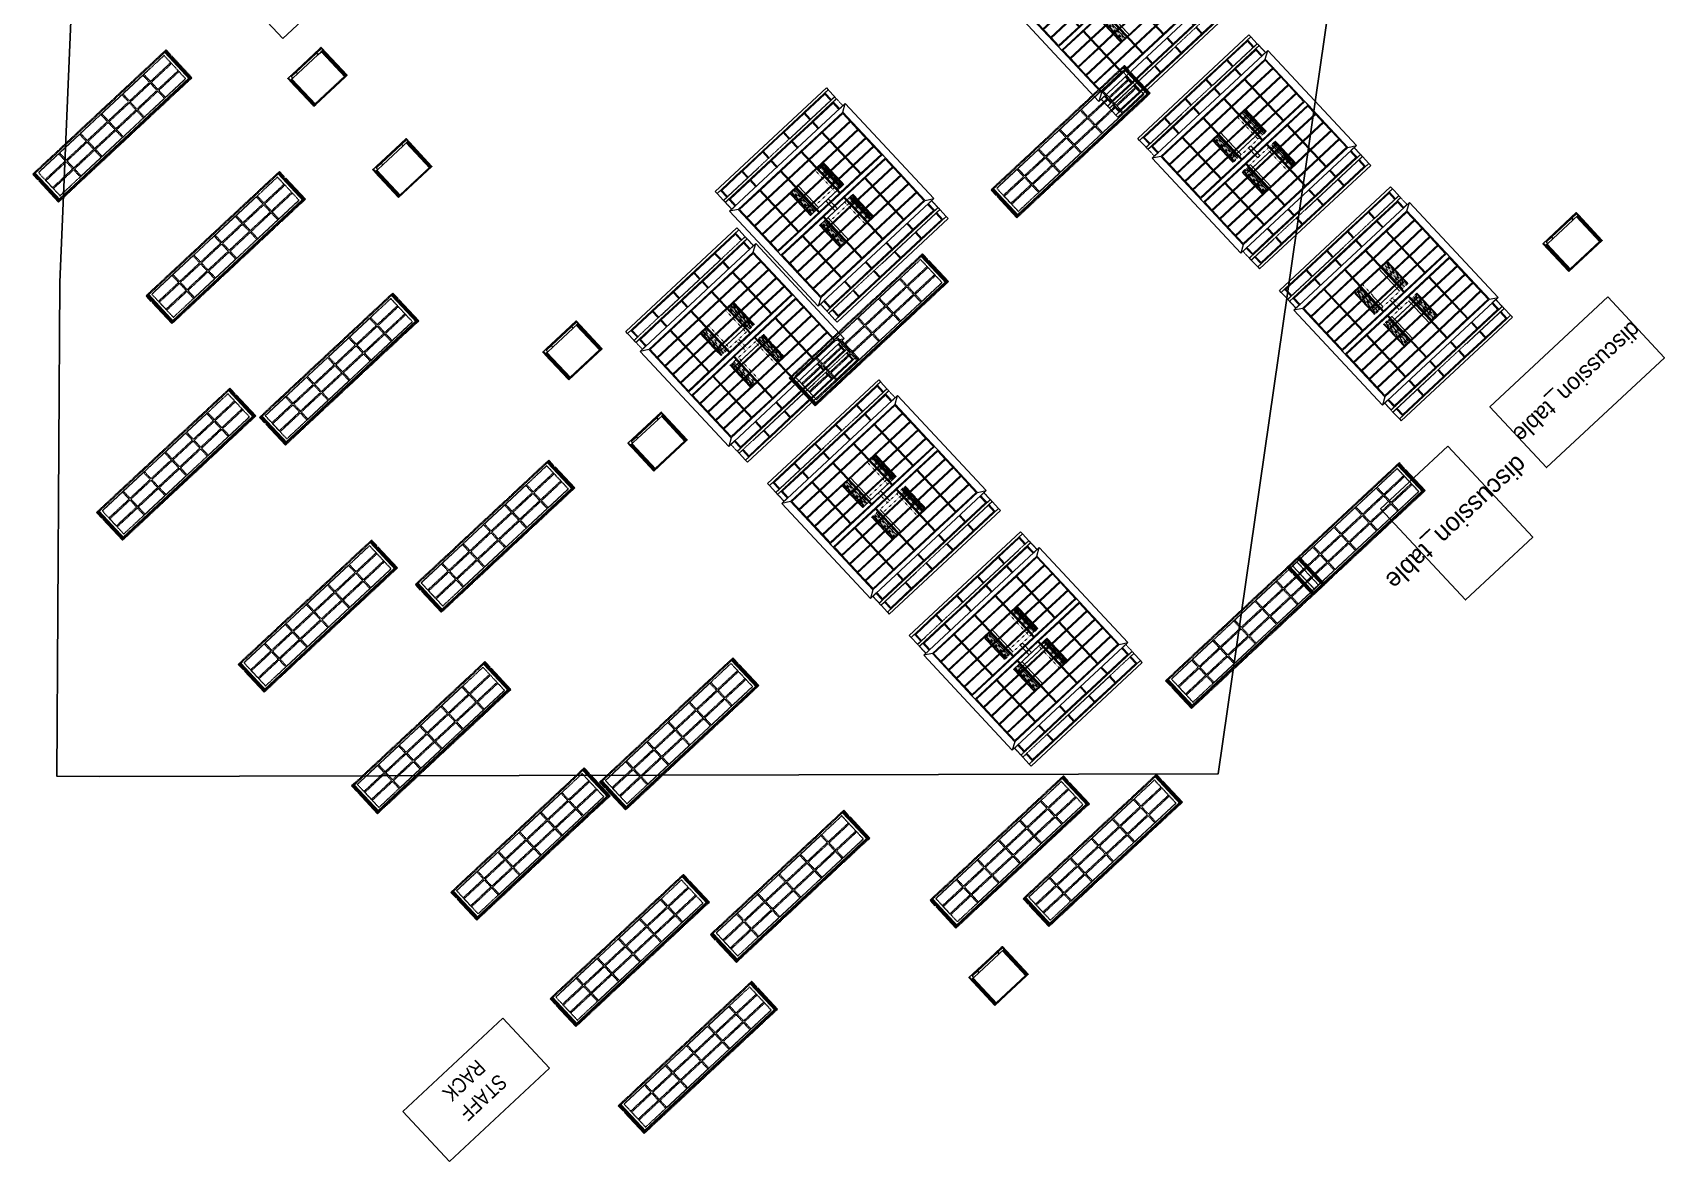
# Model space of a CAD drawing. Header units: metres. Extents: x -11012 to 5306, y -12879 to 5366.
# Drawn here: x -8994 to 1742, y -12879 to -5450 of the extents above; entities that cross this region are included whole.
import ezdxf
from ezdxf.enums import TextEntityAlignment as Align

# ---------------------------------------------------------------- set-up
doc = ezdxf.new("R2010")
doc.units = ezdxf.units.M
doc.linetypes.add('a_p6_plan_L18$0$HIDDEN', pattern=[0.375, 0.25, -0.125])
doc.linetypes.add('ACAD_ISO03W100', pattern=[30, 12, -18])
for name, color, linetype in [('FixtureLabels', 2, 'Continuous'), ('Fixtures', 3, 'Continuous'), ('FloorPlan', 1, 'Continuous')]:
    doc.layers.add(name, color=color, linetype=linetype)
for name, color, linetype, lineweight in [('I-LK DIM', 252, 'Continuous', 5), ('I-LK FF&E', 1, 'Continuous', 9), ('I-LK TEXT', 31, 'Continuous', 5), ('LN-ELEVATION-1', 81, 'Continuous', 13), ('LN-ELEVATION-2', 103, 'Continuous', 20), ('LN-ELEVATION-3', 125, 'a_p6_plan_L18$0$HIDDEN', 18), ('LN-ELEVATION-4', 145, 'Continuous', 13), ('LN-ELEVATION-5', 167, 'Continuous', 5), ('LN-HATCH', 251, 'Continuous', 0)]:
    doc.layers.add(name, color=color, linetype=linetype, lineweight=lineweight)
doc.styles.add('LK TXT', font='Arial Narrow.ttf')
pattern_1 = [(45, (7858054.0837, 3504049.203), (-4.4901280605, 4.4901280605), [])]
pattern_2 = [(45, (7858558.917, 3503823.203), (-4.4901280605, 4.4901280605), [])]

# ---------------------------------------------------------------- blocks, each defined once
blk = doc.blocks.new('STAFF_RACK_3')
at = {"layer": 'I-LK FF&E'}
blk.add_lwpolyline([(900, 468), (0, 468), (0, 18), (900, 18)], close=True, dxfattribs=at)
at = {"layer": 'I-LK TEXT', "color": 0, "linetype": 'Continuous', "ltscale": 3, "insert": (-98, 361), "char_height": 100, "attachment_point": 1, "style": 'LK TXT'}
blk.add_mtext_dynamic_manual_height_columns('\\pxqc;STAFF\\P RACK', width=1099.49, gutter_width=1, heights=[0], dxfattribs=at)
blk = doc.blocks.new('euro mirror')
at = {"layer": 'LN-ELEVATION-4', "linetype": 'ACAD_ISO03W100', "ltscale": 0.1}
blk.add_lwpolyline([(0, 47), (0, -41), (-20, -41), (-20, 47)], close=True, dxfattribs=at)
at = {"layer": 'LN-ELEVATION-5', "linetype": 'ACAD_ISO03W100', "ltscale": 0.1}
for p, q in [((-160, 247), (-160, 47)), ((-160, 247), (-160, 47)), ((-159, 247), (-159, 47)), ((-159, 247), (-159, 47)), ((-158, 247), (-158, 47)), ((-158, 247), (-158, 47)), ((-157, 247), (-157, 47)), ((-156, 247), (-156, 47)), ((-154, 247), (-154, 47)), ((-151, 247), (-151, 47)), ((-146, 247), (-146, 47)), ((-141, 247), (-141, 47)), ((-135, 247), (-135, 47)), ((-128, 247), (-128, 47)), ((-120, 247), (-120, 47)), ((-111, 247), (-111, 47)), ((-102, 247), (-102, 47)), ((-85, 247), (-85, 47)), ((65, 247), (65, 47)), ((82, 247), (82, 47)), ((91, 247), (91, 47)), ((100, 247), (100, 47)), ((108, 247), (108, 47)), ((115, 247), (115, 47)), ((121, 247), (121, 47)), ((126, 247), (126, 47)), ((131, 247), (131, 47)), ((134, 247), (134, 47)), ((136, 247), (136, 47)), ((137, 247), (137, 47)), ((138, 247), (138, 47)), ((138, 247), (138, 47)), ((139, 247), (139, 47)), ((139, 247), (139, 47)), ((140, 247), (140, 47)), ((140, 247), (140, 47)), ((-160, -41), (-160, -241)), ((-160, -41), (-160, -241)), ((-159, -41), (-159, -241)), ((-159, -41), (-159, -241)), ((-158, -41), (-158, -241)), ((-158, -41), (-158, -241)), ((-157, -41), (-157, -241)), ((-156, -41), (-156, -241)), ((-154, -41), (-154, -241)), ((-151, -41), (-151, -241)), ((-146, -41), (-146, -241)), ((-141, -41), (-141, -241)), ((-135, -41), (-135, -241)), ((-128, -41), (-128, -241)), ((-120, -41), (-120, -241)), ((-111, -41), (-111, -241)), ((-102, -41), (-102, -241)), ((-85, -41), (-85, -241)), ((65, -41), (65, -241)), ((82, -41), (82, -241)), ((91, -41), (91, -241)), ((100, -41), (100, -241)), ((108, -41), (108, -241)), ((115, -41), (115, -241)), ((121, -41), (121, -241)), ((126, -41), (126, -241)), ((131, -41), (131, -241)), ((134, -41), (134, -241)), ((136, -41), (136, -241)), ((137, -41), (137, -241)), ((138, -41), (138, -241)), ((138, -41), (138, -241)), ((139, -41), (139, -241)), ((139, -41), (139, -241)), ((140, -41), (140, -241)), ((140, -41), (140, -241))]:
    blk.add_line(p, q, dxfattribs=at)
for points in [[(140, 73), (140, 247), (-160, 247), (-160, 73)], [(140, -67), (140, -241), (-160, -241), (-160, -67)]]:
    blk.add_lwpolyline(points, dxfattribs=at)
for points in [[(140, 73), (140, 47), (-160, 47), (-160, 73)], [(140, -41), (140, -67), (-160, -67), (-160, -41)]]:
    blk.add_lwpolyline(points, close=True, dxfattribs=at)
blk = doc.blocks.new('eurocenter 1040')
at = {"layer": 'LN-ELEVATION-1'}
for points in [[(-470, -327), (470, -327), (470, 468), (-470, 468)], [(-470, 85), (470, 85), (470, 468), (-470, 468)], [(-283, 85), (-277, 85), (-277, 468), (-283, 468)], [(-96, 85), (-90, 85), (-90, 468), (-96, 468)], [(90, 85), (96, 85), (96, 468), (90, 468)], [(277, 85), (283, 85), (283, 468), (277, 468)], [(-470, 387), (-283, 387), (-283, 393), (-470, 393)], [(-277, 387), (-96, 387), (-96, 393), (-277, 393)], [(-90, 387), (90, 387), (90, 393), (-90, 393)], [(96, 387), (277, 387), (277, 393), (96, 393)], [(283, 387), (470, 387), (470, 393), (283, 393)], [(-470, 311), (-283, 311), (-283, 317), (-470, 317)], [(-470, 236), (-283, 236), (-283, 242), (-470, 242)], [(-277, 311), (-96, 311), (-96, 317), (-277, 317)], [(-277, 236), (-96, 236), (-96, 242), (-277, 242)], [(-90, 311), (90, 311), (90, 317), (-90, 317)], [(-90, 236), (90, 236), (90, 242), (-90, 242)], [(96, 311), (277, 311), (277, 317), (96, 317)], [(96, 236), (277, 236), (277, 242), (96, 242)], [(283, 311), (470, 311), (470, 317), (283, 317)], [(283, 236), (470, 236), (470, 242), (283, 242)], [(-470, 160), (-283, 160), (-283, 166), (-470, 166)], [(-277, 160), (-96, 160), (-96, 166), (-277, 166)], [(-90, 160), (90, 160), (90, 166), (-90, 166)], [(96, 160), (277, 160), (277, 166), (96, 166)], [(283, 160), (470, 160), (470, 166), (283, 166)], [(-470, 85), (470, 85), (470, 55), (-470, 55)], [(-470, 55), (470, 55), (470, -327), (-470, -327)], [(-283, 55), (-277, 55), (-277, -327), (-283, -327)], [(-96, 55), (-90, 55), (-90, -327), (-96, -327)], [(90, 55), (96, 55), (96, -327), (90, -327)], [(277, 55), (283, 55), (283, -327), (277, -327)], [(-470, -20), (-283, -20), (-283, -26), (-470, -26)], [(-470, -96), (-283, -96), (-283, -102), (-470, -102)], [(-277, -20), (-96, -20), (-96, -26), (-277, -26)], [(-277, -96), (-96, -96), (-96, -102), (-277, -102)], [(-90, -20), (90, -20), (90, -26), (-90, -26)], [(-90, -96), (90, -96), (90, -102), (-90, -102)], [(96, -20), (277, -20), (277, -26), (96, -26)], [(96, -96), (277, -96), (277, -102), (96, -102)], [(283, -20), (470, -20), (470, -26), (283, -26)], [(283, -96), (470, -96), (470, -102), (283, -102)], [(-470, -171), (-283, -171), (-283, -177), (-470, -177)], [(-277, -171), (-96, -171), (-96, -177), (-277, -177)], [(-90, -171), (90, -171), (90, -177), (-90, -177)], [(96, -171), (277, -171), (277, -177), (96, -177)], [(283, -171), (470, -171), (470, -177), (283, -177)], [(-470, -246), (-283, -246), (-283, -252), (-470, -252)], [(-277, -246), (-96, -246), (-96, -252), (-277, -252)], [(-90, -246), (90, -246), (90, -252), (-90, -252)], [(96, -246), (277, -246), (277, -252), (96, -252)], [(283, -246), (470, -246), (470, -252), (283, -252)]]:
    blk.add_lwpolyline(points, close=True, dxfattribs=at)
for points in [[(-283, 462), (-464, 462), (-464, 317)], [(-96, 462), (-277, 462)], [(90, 462), (-90, 462)], [(277, 462), (96, 462)], [(464, 317), (464, 462), (283, 462)], [(-464, 311), (-464, 242)], [(-464, 236), (-464, 166)], [(464, 242), (464, 311)], [(464, 166), (464, 236)], [(-464, 160), (-464, 91), (-283, 91)], [(283, 91), (464, 91), (464, 160)], [(-464, -20), (-464, 49), (-283, 49)], [(-277, 91), (-96, 91)], [(-277, 49), (-96, 49)], [(-90, 91), (90, 91)], [(-90, 49), (90, 49)], [(96, 91), (277, 91)], [(96, 49), (277, 49)], [(283, 49), (464, 49), (464, -20)], [(-464, -96), (-464, -26)], [(-464, -171), (-464, -102)], [(464, -26), (464, -96)], [(464, -102), (464, -171)], [(-283, -321), (-464, -321), (-464, -177)], [(464, -177), (464, -321), (283, -321)], [(-96, -321), (-277, -321)], [(90, -321), (-90, -321)], [(277, -321), (96, -321)]]:
    blk.add_lwpolyline(points, dxfattribs=at)
at = {"layer": 'LN-ELEVATION-2'}
blk.add_lwpolyline([(-520, -357), (520, -357), (520, 498), (-520, 498)], close=True, dxfattribs=at)
for points in [[(-470, 468), (-520, 498)], [(470, 468), (520, 498)], [(-470, -327), (-520, -357)], [(470, -327), (520, -357)]]:
    blk.add_lwpolyline(points, dxfattribs=at)
at = {"layer": 'LN-ELEVATION-3'}
for points in [[(-500, 560), (500, 560), (500, 578), (-500, 578)], [(-500, 498), (-470, 498), (-470, 560), (-500, 560)], [(470, 498), (500, 498), (500, 560), (470, 560)], [(-500, -357), (-470, -357), (-470, -419), (-500, -419)], [(-500, -419), (500, -419), (500, -437), (-500, -437)], [(470, -357), (500, -357), (500, -419), (470, -419)]]:
    blk.add_lwpolyline(points, close=True, dxfattribs=at)
at = {"layer": 'LN-ELEVATION-4'}
for points in [[(-500, 640), (500, 640), (500, 658), (-500, 658)], [(-500, 578), (-470, 578), (-470, 640), (-500, 640)], [(-470, 498), (-464, 498), (-464, 560), (-470, 560)], [(-464, 554), (-283, 554), (-283, 560), (-464, 560)], [(-283, 498), (-277, 498), (-277, 560), (-283, 560)], [(-277, 554), (-96, 554), (-96, 560), (-277, 560)], [(-96, 498), (-90, 498), (-90, 560), (-96, 560)], [(-90, 554), (90, 554), (90, 560), (-90, 560)], [(90, 498), (96, 498), (96, 560), (90, 560)], [(96, 554), (277, 554), (277, 560), (96, 560)], [(277, 498), (283, 498), (283, 560), (277, 560)], [(283, 554), (464, 554), (464, 560), (283, 560)], [(464, 498), (470, 498), (470, 560), (464, 560)], [(470, 578), (500, 578), (500, 640), (470, 640)], [(-470, -357), (-464, -357), (-464, -419), (-470, -419)], [(-464, -413), (-283, -413), (-283, -419), (-464, -419)], [(-283, -357), (-277, -357), (-277, -419), (-283, -419)], [(-277, -413), (-96, -413), (-96, -419), (-277, -419)], [(-96, -357), (-90, -357), (-90, -419), (-96, -419)], [(-90, -413), (90, -413), (90, -419), (-90, -419)], [(90, -357), (96, -357), (96, -419), (90, -419)], [(96, -413), (277, -413), (277, -419), (96, -419)], [(277, -357), (283, -357), (283, -419), (277, -419)], [(283, -413), (464, -413), (464, -419), (283, -419)], [(464, -357), (470, -357), (470, -419), (464, -419)], [(-500, -437), (-470, -437), (-470, -499), (-500, -499)], [(-500, -499), (500, -499), (500, -517), (-500, -517)], [(470, -437), (500, -437), (500, -499), (470, -499)]]:
    blk.add_lwpolyline(points, close=True, dxfattribs=at)
at = {"layer": 'LN-ELEVATION-5'}
for points in [[(-470, 578), (-464, 578), (-464, 640), (-470, 640)], [(-464, 634), (-283, 634), (-283, 640), (-464, 640)], [(-283, 578), (-277, 578), (-277, 640), (-283, 640)], [(-277, 634), (-96, 634), (-96, 640), (-277, 640)], [(-96, 578), (-90, 578), (-90, 640), (-96, 640)], [(-90, 634), (90, 634), (90, 640), (-90, 640)], [(90, 578), (96, 578), (96, 640), (90, 640)], [(96, 634), (277, 634), (277, 640), (96, 640)], [(277, 578), (283, 578), (283, 640), (277, 640)], [(283, 634), (464, 634), (464, 640), (283, 640)], [(464, 578), (470, 578), (470, 640), (464, 640)], [(-470, -437), (-464, -437), (-464, -499), (-470, -499)], [(-464, -493), (-283, -493), (-283, -499), (-464, -499)], [(-283, -437), (-277, -437), (-277, -499), (-283, -499)], [(-277, -493), (-96, -493), (-96, -499), (-277, -499)], [(-96, -437), (-90, -437), (-90, -499), (-96, -499)], [(-90, -493), (90, -493), (90, -499), (-90, -499)], [(90, -437), (96, -437), (96, -499), (90, -499)], [(96, -493), (277, -493), (277, -499), (96, -499)], [(277, -437), (283, -437), (283, -499), (277, -499)], [(283, -493), (464, -493), (464, -499), (283, -499)], [(464, -437), (470, -437), (470, -499), (464, -499)]]:
    blk.add_lwpolyline(points, close=True, dxfattribs=at)
at = {"layer": 'I-LK DIM'}
blk.add_blockref('EURO MIRROR', (10, 67), dxfattribs=at)
blk = doc.blocks.new('EURO_CENTRE_1')
at = {"layer": 'I-LK FF&E'}
blk.add_blockref('EUROCENTER 1040', (520, 517), dxfattribs=at)
blk = doc.blocks.new('12mm vc plan')
at = {"layer": 'LN-HATCH', "ltscale": 0.5}
h = blk.add_hatch(dxfattribs=at)
h.set_pattern_fill('ANSI31', color=256, scale=2)
h.set_pattern_definition([(45, (3760859.753, 1795248.936), (-4.490128061, 4.490128061), [])])
h.paths.add_polyline_path([(-1200, 250), (-1200, 60), (-1194, 60), (-1194, 50), (-1200, 50), (-1200, 6), (-1182, 6), (-1182, 250)])
h = blk.add_hatch(dxfattribs=at)
h.set_pattern_fill('ANSI31', color=256, scale=2)
h.set_pattern_definition(pattern_1)
h.paths.add_polyline_path([(0, 250), (0, 60), (-6, 60), (-6, 50), (0, 50), (0, 6), (-18, 6), (-18, 250)])
h = blk.add_hatch(dxfattribs=at)
h.set_pattern_fill('ANSI31', color=256, scale=2)
h.set_pattern_definition([(45, (7858047.0837, 3504049.203), (-4.4901280605, 4.4901280605), [])])
h.paths.add_polyline_path([(-1165, 6), (-1165, 0), (-1200, 0), (-1200, 6)])
h = blk.add_hatch(dxfattribs=at)
h.set_pattern_fill('ANSI31', color=256, scale=2)
h.set_pattern_definition(pattern_1)
h.paths.add_polyline_path([(-28, 6), (-28, 0), (0, 0), (0, 6)])
at = {"layer": 'LN-ELEVATION-1', "ltscale": 0.5}
for points in [[(-1200, 250), (-1200, 60), (-1194, 60), (-1194, 50), (-1200, 50), (-1200, 6), (-1182, 6), (-1182, 250)], [(-18, 238), (-1182, 238), (-1182, 244), (-18, 244)], [(0, 250), (0, 60), (-6, 60), (-6, 50), (0, 50), (0, 6), (-18, 6), (-18, 250)], [(-1165, 6), (-1165, 0), (-1200, 0), (-1200, 6)], [(-35, 6), (-35, 0), (0, 0), (0, 6)]]:
    blk.add_lwpolyline(points, close=True, dxfattribs=at)
at = {"layer": 'LN-ELEVATION-3', "ltscale": 0.5}
for p, q in [((-1182, 250), (-18, 250)), ((-1165, 6), (-35, 6)), ((-35, 0), (-1165, 0))]:
    blk.add_line(p, q, dxfattribs=at)
for points in [[(-1165, 226), (-35, 226), (-35, 18), (-1165, 18)], [(-1165, 226), (-983, 226), (-983, 162), (-1165, 162)], [(-975, 226), (-794, 226), (-794, 162), (-975, 162)], [(-786, 226), (-604, 226), (-604, 162), (-786, 162)], [(-596, 226), (-414, 226), (-414, 162), (-596, 162)], [(-406, 226), (-225, 226), (-225, 162), (-406, 162)], [(-217, 226), (-35, 226), (-35, 162), (-217, 162)], [(-1165, 90), (-983, 90), (-983, 154), (-1165, 154)], [(-975, 154), (-794, 154), (-794, 90), (-975, 90)], [(-786, 154), (-604, 154), (-604, 90), (-786, 90)], [(-596, 154), (-414, 154), (-414, 90), (-596, 90)], [(-406, 154), (-225, 154), (-225, 90), (-406, 90)], [(-217, 154), (-35, 154), (-35, 90), (-217, 90)], [(-1165, 82), (-983, 82), (-983, 18), (-1165, 18)], [(-975, 82), (-794, 82), (-794, 18), (-975, 18)], [(-786, 82), (-604, 82), (-604, 18), (-786, 18)], [(-596, 82), (-414, 82), (-414, 18), (-596, 18)], [(-406, 82), (-225, 82), (-225, 18), (-406, 18)], [(-217, 82), (-35, 82), (-35, 18), (-217, 18)]]:
    blk.add_lwpolyline(points, close=True, dxfattribs=at)
blk = doc.blocks.new('VC_FIXTURE_LARGE_6')
at = {"layer": 'I-LK FF&E', "xscale": -1}
blk.add_blockref('12MM VC PLAN', (0, 0), dxfattribs=at)
blk = doc.blocks.new('VC_FIXTURE_LARGE_7')
at = {"layer": 'I-LK FF&E', "xscale": -1}
blk.add_blockref('12MM VC PLAN', (0, 0), dxfattribs=at)
blk = doc.blocks.new('EURO_CENTRE_2')
at = {"layer": 'I-LK FF&E'}
blk.add_blockref('EUROCENTER 1040', (520, 517), dxfattribs=at)
blk = doc.blocks.new('EURO_CENTRE_3')
at = {"layer": 'I-LK FF&E'}
blk.add_blockref('EUROCENTER 1040', (520, 517), dxfattribs=at)
blk = doc.blocks.new('EURO_CENTRE_4')
at = {"layer": 'I-LK FF&E'}
blk.add_blockref('EUROCENTER 1040', (520, 517), dxfattribs=at)
blk = doc.blocks.new('EURO_CENTRE_5')
at = {"layer": 'I-LK FF&E'}
blk.add_blockref('EUROCENTER 1040', (520, 517), dxfattribs=at)
blk = doc.blocks.new('EURO_CENTRE_6')
at = {"layer": 'I-LK FF&E'}
blk.add_blockref('EUROCENTER 1040', (520, 517), dxfattribs=at)
blk = doc.blocks.new('EURO_CENTRE_7')
at = {"layer": 'I-LK FF&E'}
blk.add_blockref('EUROCENTER 1040', (520, 517), dxfattribs=at)
blk = doc.blocks.new('mirror unit')
at = {"layer": 'LN-HATCH', "ltscale": 0.5}
h = blk.add_hatch(dxfattribs=at)
h.set_pattern_fill('ANSI31', color=256, scale=2)
h.set_pattern_definition([(45, (4060433.7416, 1708720.787), (-4.4901280605, 4.4901280605), [])])
h.paths.add_polyline_path([(213, 101), (231, 101), (231, -128), (213, -128)])
h.paths.add_polyline_path([(231, 95), (495, 95), (495, 101), (231, 101)])
h.paths.add_polyline_path([(513, 101), (495, 101), (495, -128), (513, -128)])
at = {"layer": 'Defpoints'}
blk.add_lwpolyline([(513, 101), (213, 101), (213, -149), (513, -149)], close=True, dxfattribs=at)
at = {"layer": 'LN-ELEVATION-1'}
for points in [[(213, 101), (231, 101), (231, -128), (213, -128)], [(231, 95), (495, 95), (495, 101), (231, 101)], [(513, 101), (495, 101), (495, -128), (513, -128)], [(260, -142), (260, -128), (215, -128), (215, -149), (224, -149), (224, -147), (216, -147), (216, -142)], [(443, -142), (443, -128), (488, -128), (488, -149), (479, -149), (479, -147), (486, -147), (486, -142)], [(505, -149), (505, -147), (509, -147), (509, -129), (488, -129), (488, -128), (511, -128), (511, -149)]]:
    blk.add_lwpolyline(points, close=True, dxfattribs=at)
at = {"layer": 'LN-ELEVATION-2', "color": 4, "lineweight": 0}
blk.add_lwpolyline([(216, -142), (486, -142), (486, -147), (216, -147)], close=True, dxfattribs=at)
at = {"layer": 'LN-ELEVATION-2'}
blk.add_lwpolyline([(260, -142), (443, -142), (443, -128), (260, -128)], close=True, dxfattribs=at)
at = {"layer": 'LN-ELEVATION-4', "ltscale": 0.5}
blk.add_line((479, -149), (224, -149), dxfattribs=at)
blk = doc.blocks.new('MIRROR_DIFFERENT_2')
at = {"layer": 'I-LK FF&E'}
blk.add_blockref('MIRROR UNIT', (-213, 149), dxfattribs=at)
blk = doc.blocks.new('1010mm vc plan')
at = {"layer": 'LN-HATCH', "ltscale": 0.5}
h = blk.add_hatch(dxfattribs=at)
h.set_pattern_fill('ANSI31', color=256, scale=2)
h.set_pattern_definition([(45, (3761554.586, 1795022.936), (-4.490128061, 4.490128061), [])])
h.paths.add_polyline_path([(-505, 24), (-505, -166), (-499, -166), (-499, -176), (-505, -176), (-505, -220), (-487, -220), (-487, 24)])
h = blk.add_hatch(dxfattribs=at)
h.set_pattern_fill('ANSI31', color=256, scale=2)
h.set_pattern_definition(pattern_2)
h.paths.add_polyline_path([(505, 24), (505, -166), (499, -166), (499, -176), (505, -176), (505, -220), (487, -220), (487, 24)])
h = blk.add_hatch(dxfattribs=at)
h.set_pattern_fill('ANSI31', color=256, scale=2)
h.set_pattern_definition([(45, (7858741.917, 3503823.203), (-4.4901280605, 4.4901280605), [])])
h.paths.add_polyline_path([(-470, -220), (-470, -226), (-505, -226), (-505, -220)])
h = blk.add_hatch(dxfattribs=at)
h.set_pattern_fill('ANSI31', color=256, scale=2)
h.set_pattern_definition(pattern_2)
h.paths.add_polyline_path([(477, -220), (477, -226), (512, -226), (512, -220)])
at = {"layer": 'LN-ELEVATION-1', "ltscale": 0.5}
for points in [[(-505, 24), (-505, -166), (-499, -166), (-499, -176), (-505, -176), (-505, -220), (-487, -220), (-487, 24)], [(487, 12), (-487, 12), (-487, 18), (487, 18)], [(505, 24), (505, -166), (499, -166), (499, -176), (505, -176), (505, -220), (487, -220), (487, 24)], [(-470, -220), (-470, -226), (-505, -226), (-505, -220)], [(470, -220), (470, -226), (505, -226), (505, -220)]]:
    blk.add_lwpolyline(points, close=True, dxfattribs=at)
at = {"layer": 'LN-ELEVATION-2', "ltscale": 0.5}
blk.add_lwpolyline([(470, 0), (-470, 0), (-470, -208), (470, -208)], close=True, dxfattribs=at)
at = {"layer": 'LN-ELEVATION-3', "ltscale": 0.5}
for p, q in [((-487, 24), (487, 24)), ((-470, -220), (470, -220)), ((470, -226), (-470, -226))]:
    blk.add_line(p, q, dxfattribs=at)
for points in [[(-470, 0), (-289, 0), (-289, -64), (-470, -64)], [(-281, 0), (-99, 0), (-99, -64), (-281, -64)], [(-91, 0), (91, 0), (91, -64), (-91, -64)], [(99, 0), (281, 0), (281, -64), (99, -64)], [(289, 0), (470, 0), (470, -64), (289, -64)], [(-470, -136), (-289, -136), (-289, -72), (-470, -72)], [(-281, -72), (-99, -72), (-99, -136), (-281, -136)], [(-91, -72), (91, -72), (91, -136), (-91, -136)], [(99, -72), (281, -72), (281, -136), (99, -136)], [(289, -72), (470, -72), (470, -136), (289, -136)], [(-470, -144), (-289, -144), (-289, -208), (-470, -208)], [(-281, -144), (-99, -144), (-99, -208), (-281, -208)], [(-91, -144), (91, -144), (91, -208), (-91, -208)], [(99, -144), (281, -144), (281, -208), (99, -208)], [(289, -144), (470, -144), (470, -208), (289, -208)]]:
    blk.add_lwpolyline(points, close=True, dxfattribs=at)
blk = doc.blocks.new('VC_FIXTURE_MEDIUM_3')
at = {"layer": 'I-LK FF&E', "xscale": -1}
blk.add_blockref('1010MM VC PLAN', (512, 226), dxfattribs=at)
blk = doc.blocks.new('VC_FIXTURE_LARGE_8')
at = {"layer": 'I-LK FF&E', "xscale": -1}
blk.add_blockref('12MM VC PLAN', (0, 0), dxfattribs=at)
blk = doc.blocks.new('VC_FIXTURE_LARGE_9')
at = {"layer": 'I-LK FF&E', "xscale": -1}
blk.add_blockref('12MM VC PLAN', (0, 0), dxfattribs=at)
blk = doc.blocks.new('MIRROR_DIFFERENT_3')
at = {"layer": 'I-LK FF&E'}
blk.add_blockref('MIRROR UNIT', (-213, 149), dxfattribs=at)
blk = doc.blocks.new('VC_FIXTURE_LARGE_10')
at = {"layer": 'I-LK FF&E', "xscale": -1}
blk.add_blockref('12MM VC PLAN', (0, 0), dxfattribs=at)
blk = doc.blocks.new('MIRROR_DIFFERENT_4')
at = {"layer": 'I-LK FF&E'}
blk.add_blockref('MIRROR UNIT', (-213, 149), dxfattribs=at)
blk = doc.blocks.new('VC_FIXTURE_LARGE_11')
at = {"layer": 'I-LK FF&E', "xscale": -1}
blk.add_blockref('12MM VC PLAN', (0, 0), dxfattribs=at)
blk = doc.blocks.new('VC_FIXTURE_LARGE_12')
at = {"layer": 'I-LK FF&E', "xscale": -1}
blk.add_blockref('12MM VC PLAN', (0, 0), dxfattribs=at)
blk = doc.blocks.new('MIRROR_DIFFERENT_5')
at = {"layer": 'I-LK FF&E'}
blk.add_blockref('MIRROR UNIT', (-213, 149), dxfattribs=at)
blk = doc.blocks.new('VC_FIXTURE_LARGE_13')
at = {"layer": 'I-LK FF&E', "xscale": -1}
blk.add_blockref('12MM VC PLAN', (0, 0), dxfattribs=at)
blk = doc.blocks.new('VC_FIXTURE_LARGE_14')
at = {"layer": 'I-LK FF&E', "xscale": -1}
blk.add_blockref('12MM VC PLAN', (0, 0), dxfattribs=at)
blk = doc.blocks.new('MIRROR_DIFFERENT_6')
at = {"layer": 'I-LK FF&E'}
blk.add_blockref('MIRROR UNIT', (-213, 149), dxfattribs=at)
blk = doc.blocks.new('VC_FIXTURE_LARGE_15')
at = {"layer": 'I-LK FF&E', "xscale": -1}
blk.add_blockref('12MM VC PLAN', (0, 0), dxfattribs=at)
blk = doc.blocks.new('VC_FIXTURE_LARGE_16')
at = {"layer": 'I-LK FF&E', "xscale": -1}
blk.add_blockref('12MM VC PLAN', (0, 0), dxfattribs=at)
blk = doc.blocks.new('VC_FIXTURE_LARGE_17')
at = {"layer": 'I-LK FF&E', "xscale": -1}
blk.add_blockref('12MM VC PLAN', (0, 0), dxfattribs=at)
blk = doc.blocks.new('VC_FIXTURE_LARGE_18')
at = {"layer": 'I-LK FF&E', "xscale": -1}
blk.add_blockref('12MM VC PLAN', (0, 0), dxfattribs=at)
blk = doc.blocks.new('STAFF_RACK_4')
at = {"layer": 'I-LK FF&E'}
blk.add_lwpolyline([(900, 468), (0, 468), (0, 18), (900, 18)], close=True, dxfattribs=at)
at = {"layer": 'I-LK TEXT', "color": 0, "linetype": 'Continuous', "ltscale": 3, "insert": (-98, 361), "char_height": 100, "attachment_point": 1, "style": 'LK TXT'}
blk.add_mtext_dynamic_manual_height_columns('\\pxqc;STAFF\\P RACK', width=1099.49, gutter_width=1, heights=[0], dxfattribs=at)
blk = doc.blocks.new('VC_FIXTURE_LARGE_19')
at = {"layer": 'I-LK FF&E', "xscale": -1}
blk.add_blockref('12MM VC PLAN', (0, 0), dxfattribs=at)
blk = doc.blocks.new('VC_FIXTURE_LARGE_20')
at = {"layer": 'I-LK FF&E', "xscale": -1}
blk.add_blockref('12MM VC PLAN', (0, 0), dxfattribs=at)
blk = doc.blocks.new('VC_FIXTURE_LARGE_21')
at = {"layer": 'I-LK FF&E', "xscale": -1}
blk.add_blockref('12MM VC PLAN', (0, 0), dxfattribs=at)
blk = doc.blocks.new('VC_FIXTURE_LARGE_22')
at = {"layer": 'I-LK FF&E', "xscale": -1}
blk.add_blockref('12MM VC PLAN', (0, 0), dxfattribs=at)
blk = doc.blocks.new('MIRROR_DIFFERENT_7')
at = {"layer": 'I-LK FF&E'}
blk.add_blockref('MIRROR UNIT', (-213, 149), dxfattribs=at)

msp = doc.modelspace()

# ---------------------------------------------------------------- linework, layer by layer
at = {"layer": 'Fixtures'}
for points in [[(1369, -7190), (594, -7913), (967, -8313), (1742, -7590)], [(317, -8171), (-126, -8584), (434, -9184), (876, -8771)]]:
    msp.add_lwpolyline(points, close=True, dxfattribs=at)
at = {"layer": 'FloorPlan'}
msp.add_lwpolyline([(-8449, 1604), (-5163, 2450), (-3591, 2782), (-2821, 2777), (-358, 2763), (-358, 2763), (-402, -4840), (-1195, -10329), (-1195, -10329), (-8551, -10345), (-8834, -10344), (-8834, -10344), (-8815, -7093), (-8449, 1604)], close=True, dxfattribs=at)

# ---------------------------------------------------------------- block references
at = {"rotation": -137}
for name, p in [('EURO_CENTRE_2', (-1910, -4451)), ('STAFF_RACK_3', (-7009, -4532)), ('EURO_CENTRE_4', (-977, -5451)), ('VC_FIXTURE_LARGE_9', (-8116, -5564)), ('MIRROR_DIFFERENT_3', (-7096, -5548)), ('VC_FIXTURE_LARGE_6', (-1811, -5667)), ('EURO_CENTRE_1', (-3757, -5800)), ('MIRROR_DIFFERENT_4', (-6537, -6148)), ('VC_FIXTURE_LARGE_10', (-7370, -6364)), ('EURO_CENTRE_6', (-45, -6451)), ('MIRROR_DIFFERENT_2', (1162, -6635)), ('EURO_CENTRE_3', (-4346, -6722)), ('VC_FIXTURE_LARGE_7', (-3139, -6906)), ('VC_FIXTURE_LARGE_11', (-6624, -7164)), ('MIRROR_DIFFERENT_5', (-5418, -7348)), ('EURO_CENTRE_5', (-3413, -7722)), ('VC_FIXTURE_LARGE_12', (-7696, -7790)), ('MIRROR_DIFFERENT_6', (-4858, -7948)), ('VC_FIXTURE_LARGE_14', (-5598, -8264)), ('VC_FIXTURE_MEDIUM_3', (2, -8277)), ('VC_FIXTURE_LARGE_13', (-6764, -8790)), ('EURO_CENTRE_7', (-2480, -8722)), ('VC_FIXTURE_LARGE_8', (-662, -8897)), ('VC_FIXTURE_LARGE_15', (-6018, -9590)), ('VC_FIXTURE_LARGE_17', (-4386, -9565)), ('VC_FIXTURE_LARGE_16', (-5365, -10290)), ('VC_FIXTURE_LARGE_21', (-2212, -10342)), ('VC_FIXTURE_LARGE_22', (-1600, -10332)), ('VC_FIXTURE_LARGE_19', (-3657, -10568)), ('VC_FIXTURE_LARGE_18', (-4712, -10990)), ('MIRROR_DIFFERENT_7', (-2614, -11465)), ('VC_FIXTURE_LARGE_20', (-4263, -11694)), ('STAFF_RACK_4', (-5912, -11923))]:
    msp.add_blockref(name, p, dxfattribs=at)

# ---------------------------------------------------------------- texts
at = {"layer": 'FixtureLabels'}
for height, p in [(109.4, (1168, -7751)), (121.1, (375, -8677))]:
    msp.add_text('discussion_table', height=height, rotation=-137, dxfattribs=at).set_placement(p, align=Align.MIDDLE_CENTER)

doc.saveas('drawing.dxf')
